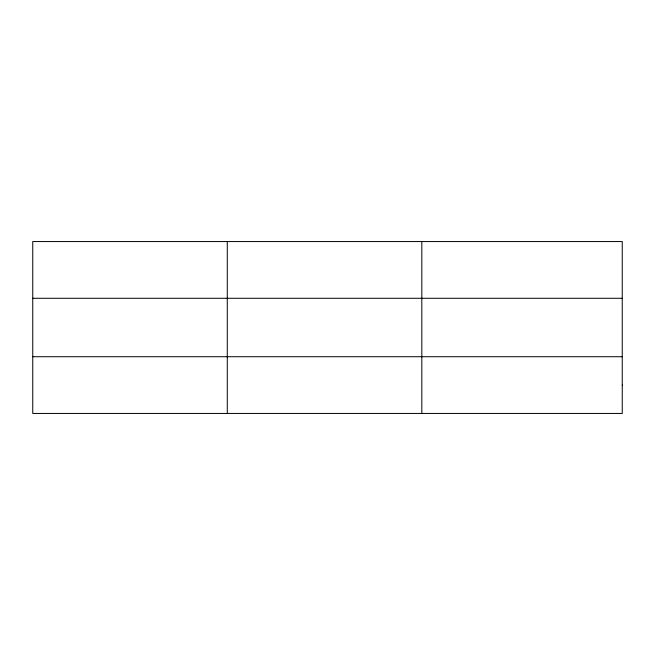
<?xml version="1.0" encoding="UTF-8"?>
<svg xmlns="http://www.w3.org/2000/svg" width="655" height="655" viewBox="0 0 655 655"><rect width="100%" height="100%" fill="white"/><g stroke="black" fill="none" stroke-linecap="round" stroke-linejoin="round"><path stroke-width="0.98" d="M227.285 413.444L227.285 241.556M421.82 413.444L421.82 241.556M32.75 298.279L622.25 298.279M32.75 356.721L622.25 356.721M622.25 385.083L622.25 413.444L32.75 413.444L32.75 241.556L622.25 241.556L622.25 385.083"/></g></svg>
